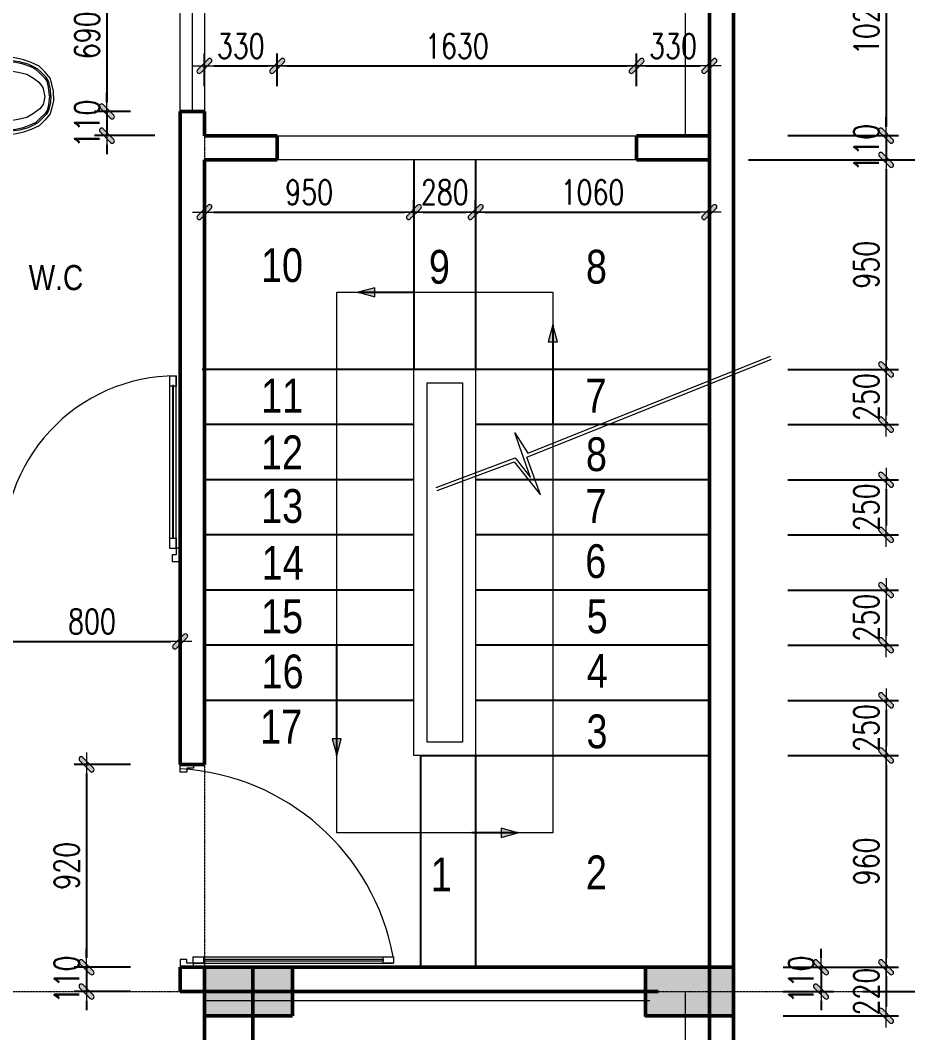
# Model space of a CAD drawing. Extents: x -165145 to 691808, y -202842 to 311040.
# Drawn here: x 460942 to 464967, y 278871 to 283461 of the extents above; entities that cross this region are included whole.
import ezdxf

# ---------------------------------------------------------------- set-up
doc = ezdxf.new("R2010")
doc.units = 0
doc.header["$LTSCALE"] = 10
doc.header["$MEASUREMENT"] = 0
doc.linetypes.add('TIM', pattern=[26.01, 10, -3, 0.01, -3, 10])
doc.layers.get('Defpoints').update_dxf_attribs({"color": 5, "linetype": 'CONTINUOUS'})
doc.layers.add('AM_Funitur', color=35, linetype='CONTINUOUS')
for name, color, linetype, lineweight in [('ARROWS', 1, 'CONTINUOUS', 0), ('DIM', 8, 'CONTINUOUS', 13), ('DOOR', 8, 'CONTINUOUS', 9), ('netchia', 2, 'CONTINUOUS', 20), ('NOI THAT', 35, 'CONTINUOUS', 9), ('TEXT', 4, 'CONTINUOUS', 20), ('THAY', 147, 'CONTINUOUS', 25), ('TRUC', 251, 'TIM', 5), ('wall', 7, 'CONTINUOUS', 50)]:
    doc.layers.add(name, color=color, linetype=linetype, lineweight=lineweight)
doc.styles.add('ROMANS', font='romans', dxfattribs={"width": 0.75, "bigfont": 'vns'})
doc.styles.add('VNCC-Arial', font='arial.ttf', dxfattribs={"width": 0.8})
doc.dimstyles.new('fit0.75', dxfattribs={"dimscale": 0.5625, "dimtxt": 200, "dimasz": 75, "dimexe": 100, "dimexo": 400, "dimgap": 0.03, "dimtad": 0, "dimdec": 0, "dimdsep": 46, "dimtxsty": 'ROMANS', "dimblk": 'alex', "dimcen": 150, "dimclrd": 8, "dimclre": 8, "dimclrt": 7, "dimaunit": 1, "dimadec": 0, "dimazin": 0, "dimtfac": 0.072, "dimtdec": 0, "dimtix": 1, "dimtmove": 2, "dimatfit": 3, "dimldrblk": 'a-01', "dimfxl": 100, "dimtvp": 0.8, "dimtolj": 1, "dimarcsym": 0})

# ---------------------------------------------------------------- blocks, each defined once
blk = doc.blocks.new('alex')
at = {"layer": 'ARROWS'}
h = blk.add_hatch(color=1, dxfattribs=at)
edge = h.paths.add_edge_path()
edge.add_line((0.4, 0.74), (-0.74, -0.4))
edge.add_ellipse((-0.57, -0.57), major_axis=(0.17, 0.17), ratio=1, start_angle=90, end_angle=270)
edge.add_line((-0.4, -0.74), (0.74, 0.4))
edge.add_ellipse((0.57, 0.57), major_axis=(0.17, 0.17), ratio=1, start_angle=270, end_angle=450)
blk.add_lwpolyline([(0.4, 0.74), (-0.74, -0.4, 1), (-0.4, -0.74), (0.74, 0.4, 1)], format="xyb", close=True, dxfattribs=at)
at = {"layer": 'netchia', "color": 2}
for p, q in [((0, -1.27), (0, 1.27)), ((1.27, 0), (-1.27, 0))]:
    blk.add_line(p, q, dxfattribs=at)
blk = doc.blocks.new('*D824')
at = {"layer": 'Defpoints', "color": 0, "ltscale": 0.05, "transparency": 16777216}
for p in [(464536.6, 279058), (464536.6, 276958), (465601.6, 276958)]:
    blk.add_point(p, dxfattribs=at)
at = {"layer": 'DIM', "color": 8, "lineweight": -2, "ltscale": 0.05, "transparency": 16777216}
for p, q in [((464761.6, 279058), (465657.8, 279058)), ((465601.6, 279015.8), (465601.6, 277000.1)), ((464761.6, 276958), (465657.8, 276958))]:
    blk.add_line(p, q, dxfattribs=at)
at = {"layer": 'DIM', "color": 8, "lineweight": -2, "ltscale": 0.05, "transparency": 16777216, "xscale": 42.1875, "yscale": 42.1875, "zscale": 42.1875}
for p, rotation in [((465601.6, 279058), 90), ((465601.6, 276958), 270)]:
    blk.add_blockref('alex', p, dxfattribs=dict(at, rotation=rotation))
at = {"layer": 'DIM', "color": 7, "ltscale": 0.05, "transparency": 16777216, "insert": (465511.6, 278008), "char_height": 112.5, "attachment_point": 5, "rotation": 90, "style": 'ROMANS'}
blk.add_mtext('\\A1;2100', dxfattribs=at)
blk = doc.blocks.new('a-01')
at = {"layer": 'ARROWS'}
blk.add_hatch(color=256, dxfattribs=at).paths.add_polyline_path([(-1.8, 0.49), (-1.8, -0.49), (0, 0)])
at = {"layer": 'netchia'}
blk.add_lwpolyline([(-1.8, 0.49), (-1.8, -0.49), (0, 0), (0, 0)], close=True, dxfattribs=at)
blk = doc.blocks.new('*D869')
at = {"layer": 'Defpoints', "color": 0, "ltscale": 0.05, "transparency": 16777216}
for p in [(463342.3, 283958), (465224.9, 279058), (465601.6, 279058)]:
    blk.add_point(p, dxfattribs=at)
at = {"layer": 'DIM', "color": 8, "lineweight": -2, "ltscale": 0.05, "transparency": 16777216}
for p, q in [((463567.3, 283958), (465657.8, 283958)), ((465601.6, 283915.8), (465601.6, 279100.1)), ((465449.9, 279058), (465657.8, 279058))]:
    blk.add_line(p, q, dxfattribs=at)
at = {"layer": 'DIM', "color": 8, "lineweight": -2, "ltscale": 0.05, "transparency": 16777216, "xscale": 42.1875, "yscale": 42.1875, "zscale": 42.1875}
for p, rotation in [((465601.6, 283958), 90), ((465601.6, 279058), 270)]:
    blk.add_blockref('alex', p, dxfattribs=dict(at, rotation=rotation))
at = {"layer": 'DIM', "color": 7, "ltscale": 0.05, "transparency": 16777216, "insert": (465511.6, 281508), "char_height": 112.5, "attachment_point": 5, "rotation": 90, "style": 'ROMANS'}
blk.add_mtext('\\A1;4900', dxfattribs=at)
blk = doc.blocks.new('*D870')
at = {"layer": 'Defpoints', "color": 0, "ltscale": 0.05, "transparency": 16777216}
for p in [(464283.7, 283958), (465180.2, 276958), (465966.6, 276958)]:
    blk.add_point(p, dxfattribs=at)
at = {"layer": 'DIM', "color": 8, "lineweight": -2, "ltscale": 0.05, "transparency": 16777216}
for p, q in [((464508.7, 283958), (466022.8, 283958)), ((465966.6, 283915.8), (465966.6, 277000.2)), ((465405.2, 276958), (466022.8, 276958))]:
    blk.add_line(p, q, dxfattribs=at)
at = {"layer": 'DIM', "color": 8, "lineweight": -2, "ltscale": 0.05, "transparency": 16777216, "xscale": 42.1875, "yscale": 42.1875, "zscale": 42.1875}
for p, rotation in [((465966.6, 283958), 90), ((465966.6, 276958), 270)]:
    blk.add_blockref('alex', p, dxfattribs=dict(at, rotation=rotation))
at = {"layer": 'DIM', "color": 7, "ltscale": 0.05, "transparency": 16777216, "insert": (465876.6, 280458), "char_height": 112.5, "attachment_point": 5, "rotation": 90, "style": 'ROMANS'}
blk.add_mtext('\\A1;7000', dxfattribs=at)
blk = doc.blocks.new('*D871')
at = {"layer": 'Defpoints', "color": 0, "ltscale": 0.05, "transparency": 16777216}
for p in [(463664, 283958), (464020.5, 282828), (465242.1, 282828)]:
    blk.add_point(p, dxfattribs=at)
at = {"layer": 'DIM', "color": 8, "lineweight": -2, "ltscale": 0.05, "transparency": 16777216}
for p, q in [((463889, 283958), (465298.3, 283958)), ((465242.1, 283915.8), (465242.1, 282870.1)), ((464245.5, 282828), (465298.3, 282828))]:
    blk.add_line(p, q, dxfattribs=at)
at = {"layer": 'DIM', "color": 8, "lineweight": -2, "ltscale": 0.05, "transparency": 16777216, "xscale": 42.1875, "yscale": 42.1875, "zscale": 42.1875}
for p, rotation in [((465242.1, 283958), 90), ((465242.1, 282828), 270)]:
    blk.add_blockref('alex', p, dxfattribs=dict(at, rotation=rotation))
at = {"layer": 'DIM', "color": 7, "ltscale": 0.05, "transparency": 16777216, "insert": (465152.1, 283393), "char_height": 112.5, "attachment_point": 5, "rotation": 90, "style": 'ROMANS'}
blk.add_mtext('\\A1;1130', dxfattribs=at)
blk = doc.blocks.new('*D872')
at = {"layer": 'Defpoints', "color": 0, "ltscale": 0.05, "transparency": 16777216}
for p in [(464776.5, 282828), (465242.1, 279058), (465532.6, 279058)]:
    blk.add_point(p, dxfattribs=at)
at = {"layer": 'DIM', "color": 8, "lineweight": -2, "ltscale": 0.05, "transparency": 16777216}
for p, q in [((465001.5, 282828), (465298.3, 282828)), ((465242.1, 282785.8), (465242.1, 279100.1)), ((465307.6, 279058), (465185.8, 279058))]:
    blk.add_line(p, q, dxfattribs=at)
at = {"layer": 'DIM', "color": 8, "lineweight": -2, "ltscale": 0.05, "transparency": 16777216, "xscale": 42.1875, "yscale": 42.1875, "zscale": 42.1875}
for p, rotation in [((465242.1, 282828), 90), ((465242.1, 279058), 270)]:
    blk.add_blockref('alex', p, dxfattribs=dict(at, rotation=rotation))
at = {"layer": 'DIM', "color": 7, "ltscale": 0.05, "transparency": 16777216, "insert": (465152.1, 280943), "char_height": 112.5, "attachment_point": 5, "rotation": 90, "style": 'ROMANS'}
blk.add_mtext('\\A1;3770', dxfattribs=at)
blk = doc.blocks.new('xi mb')
at = {"layer": 'NOI THAT'}
for p, q in [((-237.3, -17.6), (-208.9, 0)), ((-208.9, 0), (0, 0)), ((208.9, 0), (0, 0)), ((237.3, -17.6), (208.9, 0)), ((-258.6, -69.7), (-251.5, -38.9)), ((-251.5, -38.9), (-237.3, -17.6)), ((251.5, -38.9), (237.3, -17.6)), ((258.6, -69.7), (251.5, -38.9)), ((-262.5, -122.5), (-258.6, -69.7)), ((262.5, -122.5), (258.6, -69.7)), ((-258.6, -175.3), (-262.5, -122.5)), ((258.6, -175.3), (262.5, -122.5)), ((-251.5, -206.1), (-258.6, -175.3)), ((251.5, -206.1), (258.6, -175.3)), ((-237.3, -227.4), (-251.5, -206.1)), ((-208.9, -245), (-237.3, -227.4)), ((208.9, -245), (237.3, -227.4)), ((237.3, -227.4), (251.5, -206.1)), ((0, -245), (-208.9, -245)), ((-173.2, -294.7), (-167.8, -260.4)), ((-167.8, -260.4), (-165.1, -245)), ((-136.6, -293.7), (-131.6, -274.3)), ((-133.4, -295.2), (-131.5, -274.2)), ((-131.5, -274.2), (-130.6, -268.7)), ((-130.6, -268.7), (-126, -264.1)), ((-126, -264.1), (-119.6, -260.4)), ((-119.6, -260.4), (-108.6, -260.4)), ((-108.6, -260.4), (0, -260.4)), ((0, -245), (208.9, -245)), ((108.6, -260.4), (0, -260.4)), ((119.6, -260.4), (108.6, -260.4)), ((126, -264.1), (119.6, -260.4)), ((130.6, -268.7), (126, -264.1)), ((131.5, -274.2), (130.6, -268.7)), ((133.4, -295.2), (131.5, -274.2)), ((136.6, -293.7), (131.6, -274.3)), ((167.8, -260.4), (165.1, -245)), ((173.2, -294.7), (167.8, -260.4)), ((-180, -348.9), (-173.2, -294.7)), ((-146, -324), (-136.6, -293.7)), ((-141.6, -331.9), (-133.4, -295.2)), ((-81.2, -321.8), (-61, -307.2)), ((-61, -307.2), (-29.8, -298.9)), ((-29.8, -298.9), (0, -298.9)), ((29.8, -298.9), (0, -298.9)), ((61, -307.2), (29.8, -298.9)), ((81.2, -321.8), (61, -307.2)), ((141.6, -331.9), (133.4, -295.2)), ((146, -324), (136.6, -293.7)), ((180, -348.9), (173.2, -294.7)), ((-180, -458.3), (-180, -348.9)), ((-161.1, -434.3), (-153.9, -364.4)), ((-153.9, -364.4), (-146, -324)), ((-148.9, -379.6), (-141.6, -331.9)), ((-112.3, -383.2), (-101.3, -348.4)), ((-101.3, -348.4), (-81.2, -321.8)), ((101.3, -348.4), (81.2, -321.8)), ((112.3, -383.2), (101.3, -348.4)), ((148.9, -379.6), (141.6, -331.9)), ((153.9, -364.4), (146, -324)), ((161.1, -434.3), (153.9, -364.4)), ((180, -458.3), (180, -348.9)), ((-154.4, -451.1), (-148.9, -379.6)), ((-117.8, -424.5), (-112.3, -383.2)), ((117.8, -424.5), (112.3, -383.2)), ((154.4, -451.1), (148.9, -379.6)), ((-176.8, -525.1), (-180, -458.3)), ((-161.1, -479), (-161.1, -434.3)), ((-156.3, -511.6), (-154.4, -451.1)), ((-117.8, -465.7), (-117.8, -424.5)), ((117.8, -465.7), (117.8, -424.5)), ((156.3, -511.6), (154.4, -451.1)), ((161.1, -479), (161.1, -434.3)), ((176.8, -525.1), (180, -458.3)), ((-160.4, -525.9), (-161.1, -479)), ((-114.1, -521.6), (-117.8, -465.7)), ((114.1, -521.6), (117.8, -465.7)), ((160.4, -525.9), (161.1, -479)), ((-171.7, -557.8), (-176.8, -525.1)), ((-154.6, -572), (-160.4, -525.9)), ((-151.7, -554.6), (-156.3, -511.6)), ((-106.8, -564.7), (-114.1, -521.6)), ((106.8, -564.7), (114.1, -521.6)), ((151.7, -554.6), (156.3, -511.6)), ((154.6, -572), (160.4, -525.9)), ((171.7, -557.8), (176.8, -525.1)), ((-163.5, -589.4), (-171.7, -557.8)), ((-151.3, -624.1), (-163.5, -589.4)), ((-143.8, -611), (-154.6, -572)), ((-144.4, -587.6), (-151.7, -554.6)), ((-131.5, -622.5), (-144.4, -587.6)), ((-97.6, -604.1), (-106.8, -564.7)), ((97.6, -604.1), (106.8, -564.7)), ((131.5, -622.5), (144.4, -587.6)), ((143.8, -611), (154.6, -572)), ((144.4, -587.6), (151.7, -554.6)), ((151.3, -624.1), (163.5, -589.4)), ((163.5, -589.4), (171.7, -557.8)), ((-135, -660.8), (-151.3, -624.1)), ((-132.3, -635.5), (-143.8, -611)), ((-121.5, -655), (-132.3, -635.5)), ((-119.6, -645.4), (-131.5, -622.5)), ((-79.3, -635.3), (-97.6, -604.1)), ((-58.2, -663.7), (-79.3, -635.3)), ((58.2, -663.7), (79.3, -635.3)), ((79.3, -635.3), (97.6, -604.1)), ((119.6, -645.4), (131.5, -622.5)), ((121.5, -655), (132.3, -635.5)), ((132.3, -635.5), (143.8, -611)), ((135, -660.8), (151.3, -624.1)), ((-108.4, -688.4), (-135, -660.8)), ((-104.2, -672.3), (-121.5, -655)), ((-101.3, -665.5), (-119.6, -645.4)), ((-81.1, -710.4), (-108.4, -688.4)), ((-84.7, -691.7), (-104.2, -672.3)), ((-79.3, -688.5), (-101.3, -665.5)), ((-66.5, -696.7), (-79.3, -688.5)), ((-38.1, -678.4), (-58.2, -663.7)), ((-18.9, -683.9), (-38.1, -678.4)), ((0, -686.6), (-18.9, -683.9)), ((0, -686.6), (18.9, -683.9)), ((18.9, -683.9), (38.1, -678.4)), ((38.1, -678.4), (58.2, -663.7)), ((66.5, -696.7), (79.3, -688.5)), ((79.3, -688.5), (101.3, -665.5)), ((81.1, -710.4), (108.4, -688.4)), ((84.7, -691.7), (104.2, -672.3)), ((101.3, -665.5), (119.6, -645.4)), ((104.2, -672.3), (121.5, -655)), ((108.4, -688.4), (135, -660.8)), ((-69.6, -701.8), (-84.7, -691.7)), ((-53.1, -718.5), (-81.1, -710.4)), ((-55.9, -706.2), (-69.6, -701.8)), ((-40.6, -703.3), (-66.5, -696.7)), ((-29.8, -711.4), (-55.9, -706.2)), ((-21.6, -725), (-53.1, -718.5)), ((0, -708), (-40.6, -703.3)), ((0, -713.2), (-29.8, -711.4)), ((0, -725), (-21.6, -725)), ((0, -708), (40.6, -703.3)), ((0, -713.2), (29.8, -711.4)), ((0, -725), (21.6, -725)), ((21.6, -725), (53.1, -718.5)), ((29.8, -711.4), (55.9, -706.2)), ((40.6, -703.3), (66.5, -696.7)), ((53.1, -718.5), (81.1, -710.4)), ((55.9, -706.2), (69.6, -701.8)), ((69.6, -701.8), (84.7, -691.7))]:
    blk.add_line(p, q, dxfattribs=at)
for start, end in [(90, 270), (270, 90)]:
    blk.add_arc((0, -381.3), 42.3, start, end, dxfattribs=at)
blk = doc.blocks.new('*D829')
at = {"layer": 'Defpoints', "color": 0, "transparency": 16777216}
for p in [(460867.7, 280958), (461667.7, 280958), (461667.7, 280645.4)]:
    blk.add_point(p, dxfattribs=at)
at = {"layer": 'DIM', "color": 8, "lineweight": -2, "transparency": 16777216}
for p, q in [((460867.7, 280733), (460867.7, 280589.1)), ((461667.7, 280733), (461667.7, 280589.1)), ((460909.8, 280645.4), (461625.5, 280645.4))]:
    blk.add_line(p, q, dxfattribs=at)
at = {"layer": 'DIM', "color": 8, "lineweight": -2, "transparency": 16777216, "xscale": 42.1875, "yscale": 42.1875, "zscale": 42.1875, "rotation": 180}
blk.add_blockref('alex', (460867.7, 280645.4), dxfattribs=at)
at = {"layer": 'DIM', "color": 8, "lineweight": -2, "transparency": 16777216, "xscale": 42.1875, "yscale": 42.1875, "zscale": 42.1875}
blk.add_blockref('alex', (461667.7, 280645.4), dxfattribs=at)
at = {"layer": 'DIM', "color": 7, "transparency": 16777216, "insert": (461267.7, 280735.4), "char_height": 112.5, "attachment_point": 5, "style": 'ROMANS'}
blk.add_mtext('\\A1;800', dxfattribs=at)
blk = doc.blocks.new('*D842')
at = {"layer": 'Defpoints', "color": 0, "transparency": 16777216}
for p in [(464197.9, 282828), (464197.9, 281878), (464869.3, 281878)]:
    blk.add_point(p, dxfattribs=at)
at = {"layer": 'DIM', "color": 8, "lineweight": -2, "transparency": 16777216}
for p, q in [((464422.9, 282828), (464925.6, 282828)), ((464869.3, 282785.8), (464869.3, 281920.1)), ((464422.9, 281878), (464925.6, 281878))]:
    blk.add_line(p, q, dxfattribs=at)
at = {"layer": 'DIM', "color": 8, "lineweight": -2, "transparency": 16777216, "xscale": 42.1875, "yscale": 42.1875, "zscale": 42.1875}
for p, rotation in [((464869.3, 282828), 90), ((464869.3, 281878), 270)]:
    blk.add_blockref('alex', p, dxfattribs=dict(at, rotation=rotation))
at = {"layer": 'DIM', "color": 7, "transparency": 16777216, "insert": (464779.3, 282353), "char_height": 112.5, "attachment_point": 5, "rotation": 90, "style": 'ROMANS'}
blk.add_mtext('\\A1;950', dxfattribs=at)
blk = doc.blocks.new('*D843')
at = {"layer": 'Defpoints', "color": 0, "transparency": 16777216}
for p in [(464197.9, 281878), (464197.9, 281628), (464869.3, 281628)]:
    blk.add_point(p, dxfattribs=at)
at = {"layer": 'DIM', "color": 8, "lineweight": -2, "transparency": 16777216}
for p, q in [((464422.9, 281878), (464925.6, 281878)), ((464869.3, 281835.8), (464869.3, 281670.1)), ((464422.9, 281628), (464925.6, 281628))]:
    blk.add_line(p, q, dxfattribs=at)
at = {"layer": 'DIM', "color": 8, "lineweight": -2, "transparency": 16777216, "xscale": 42.1875, "yscale": 42.1875, "zscale": 42.1875}
for p, rotation in [((464869.3, 281878), 90), ((464869.3, 281628), 270)]:
    blk.add_blockref('alex', p, dxfattribs=dict(at, rotation=rotation))
at = {"layer": 'DIM', "color": 7, "transparency": 16777216, "insert": (464779.3, 281753), "char_height": 112.5, "attachment_point": 5, "rotation": 90, "style": 'ROMANS'}
blk.add_mtext('\\A1;250', dxfattribs=at)
blk = doc.blocks.new('*D844')
at = {"layer": 'Defpoints', "color": 0, "transparency": 16777216}
for p in [(464197.9, 281378), (464197.9, 281128), (464869.3, 281128)]:
    blk.add_point(p, dxfattribs=at)
at = {"layer": 'DIM', "color": 8, "lineweight": -2, "transparency": 16777216}
for p, q in [((464422.9, 281378), (464925.6, 281378)), ((464869.3, 281335.8), (464869.3, 281170.1)), ((464422.9, 281128), (464925.6, 281128))]:
    blk.add_line(p, q, dxfattribs=at)
at = {"layer": 'DIM', "color": 8, "lineweight": -2, "transparency": 16777216, "xscale": 42.1875, "yscale": 42.1875, "zscale": 42.1875}
for p, rotation in [((464869.3, 281378), 90), ((464869.3, 281128), 270)]:
    blk.add_blockref('alex', p, dxfattribs=dict(at, rotation=rotation))
at = {"layer": 'DIM', "color": 7, "transparency": 16777216, "insert": (464779.3, 281253), "char_height": 112.5, "attachment_point": 5, "rotation": 90, "style": 'ROMANS'}
blk.add_mtext('\\A1;250', dxfattribs=at)
blk = doc.blocks.new('*D845')
at = {"layer": 'Defpoints', "color": 0, "transparency": 16777216}
for p in [(464197.9, 280878), (464197.9, 280628), (464869.3, 280628)]:
    blk.add_point(p, dxfattribs=at)
at = {"layer": 'DIM', "color": 8, "lineweight": -2, "transparency": 16777216}
for p, q in [((464422.9, 280878), (464925.6, 280878)), ((464869.3, 280835.8), (464869.3, 280670.1)), ((464422.9, 280628), (464925.6, 280628))]:
    blk.add_line(p, q, dxfattribs=at)
at = {"layer": 'DIM', "color": 8, "lineweight": -2, "transparency": 16777216, "xscale": 42.1875, "yscale": 42.1875, "zscale": 42.1875}
for p, rotation in [((464869.3, 280878), 90), ((464869.3, 280628), 270)]:
    blk.add_blockref('alex', p, dxfattribs=dict(at, rotation=rotation))
at = {"layer": 'DIM', "color": 7, "transparency": 16777216, "insert": (464779.3, 280753), "char_height": 112.5, "attachment_point": 5, "rotation": 90, "style": 'ROMANS'}
blk.add_mtext('\\A1;250', dxfattribs=at)
blk = doc.blocks.new('*D846')
at = {"layer": 'Defpoints', "color": 0, "transparency": 16777216}
for p in [(464197.9, 280378), (464197.9, 280128), (464869.3, 280128)]:
    blk.add_point(p, dxfattribs=at)
at = {"layer": 'DIM', "color": 8, "lineweight": -2, "transparency": 16777216}
for p, q in [((464422.9, 280378), (464925.6, 280378)), ((464869.3, 280335.8), (464869.3, 280170.1)), ((464422.9, 280128), (464925.6, 280128))]:
    blk.add_line(p, q, dxfattribs=at)
at = {"layer": 'DIM', "color": 8, "lineweight": -2, "transparency": 16777216, "xscale": 42.1875, "yscale": 42.1875, "zscale": 42.1875}
for p, rotation in [((464869.3, 280378), 90), ((464869.3, 280128), 270)]:
    blk.add_blockref('alex', p, dxfattribs=dict(at, rotation=rotation))
at = {"layer": 'DIM', "color": 7, "transparency": 16777216, "insert": (464779.3, 280253), "char_height": 112.5, "attachment_point": 5, "rotation": 90, "style": 'ROMANS'}
blk.add_mtext('\\A1;250', dxfattribs=at)
blk = doc.blocks.new('*D847')
at = {"layer": 'Defpoints', "color": 0, "transparency": 16777216}
for p in [(464197.9, 280128), (464197.9, 279168), (464869.3, 279168)]:
    blk.add_point(p, dxfattribs=at)
at = {"layer": 'DIM', "color": 8, "lineweight": -2, "transparency": 16777216}
for p, q in [((464422.9, 280128), (464925.6, 280128)), ((464869.3, 280085.8), (464869.3, 279210.1)), ((464422.9, 279168), (464925.6, 279168))]:
    blk.add_line(p, q, dxfattribs=at)
at = {"layer": 'DIM', "color": 8, "lineweight": -2, "transparency": 16777216, "xscale": 42.1875, "yscale": 42.1875, "zscale": 42.1875}
for p, rotation in [((464869.3, 280128), 90), ((464869.3, 279168), 270)]:
    blk.add_blockref('alex', p, dxfattribs=dict(at, rotation=rotation))
at = {"layer": 'DIM', "color": 7, "transparency": 16777216, "insert": (464779.3, 279648), "char_height": 112.5, "attachment_point": 5, "rotation": 90, "style": 'ROMANS'}
blk.add_mtext('\\A1;960', dxfattribs=at)
blk = doc.blocks.new('*D848')
at = {"layer": 'Defpoints', "color": 0, "transparency": 16777216}
for p in [(464197.9, 282938), (464197.9, 282828), (464869.3, 282828)]:
    blk.add_point(p, dxfattribs=at)
at = {"layer": 'DIM', "color": 8, "lineweight": -2, "transparency": 16777216}
for p, q in [((464869.3, 282980.1), (464869.3, 283022.3)), ((464422.9, 282938), (464925.6, 282938)), ((464869.3, 282938), (464869.3, 282828)), ((464422.9, 282828), (464925.6, 282828)), ((464869.3, 282785.8), (464869.3, 282743.6))]:
    blk.add_line(p, q, dxfattribs=at)
at = {"layer": 'DIM', "color": 8, "lineweight": -2, "transparency": 16777216, "xscale": 42.1875, "yscale": 42.1875, "zscale": 42.1875}
for p, rotation in [((464869.3, 282938), 270), ((464869.3, 282828), 90)]:
    blk.add_blockref('alex', p, dxfattribs=dict(at, rotation=rotation))
at = {"layer": 'DIM', "color": 7, "transparency": 16777216, "insert": (464779.3, 282883), "char_height": 112.5, "attachment_point": 5, "rotation": 90, "style": 'ROMANS'}
blk.add_mtext('\\A1;110', dxfattribs=at)
blk = doc.blocks.new('*D849')
at = {"layer": 'Defpoints', "color": 0, "transparency": 16777216}
for p in [(464331.8, 283957.9), (464221.8, 282938), (464869.3, 282938)]:
    blk.add_point(p, dxfattribs=at)
at = {"layer": 'DIM', "color": 8, "lineweight": -2, "transparency": 16777216}
for p, q in [((464556.8, 283957.9), (464925.6, 283957.9)), ((464869.3, 283915.8), (464869.3, 282980.1)), ((464446.8, 282938), (464925.6, 282938))]:
    blk.add_line(p, q, dxfattribs=at)
at = {"layer": 'DIM', "color": 8, "lineweight": -2, "transparency": 16777216, "xscale": 42.1875, "yscale": 42.1875, "zscale": 42.1875}
for p, rotation in [((464869.3, 283957.9), 90), ((464869.3, 282938), 270)]:
    blk.add_blockref('alex', p, dxfattribs=dict(at, rotation=rotation))
at = {"layer": 'DIM', "color": 7, "transparency": 16777216, "insert": (464779.3, 283448), "char_height": 112.5, "attachment_point": 5, "rotation": 90, "style": 'ROMANS'}
blk.add_mtext('\\A1;1020', dxfattribs=at)
blk = doc.blocks.new('*D851')
at = {"layer": 'Defpoints', "color": 0, "transparency": 16777216}
for p in [(461667.7, 283738), (461335.6, 283048), (461667.7, 283048)]:
    blk.add_point(p, dxfattribs=at)
at = {"layer": 'DIM', "color": 8, "lineweight": -2, "transparency": 16777216}
for p, q in [((461442.7, 283738), (461279.3, 283738)), ((461335.6, 283695.8), (461335.6, 283090.1)), ((461442.7, 283048), (461279.3, 283048))]:
    blk.add_line(p, q, dxfattribs=at)
at = {"layer": 'DIM', "color": 8, "lineweight": -2, "transparency": 16777216, "xscale": 42.1875, "yscale": 42.1875, "zscale": 42.1875}
for p, rotation in [((461335.6, 283738), 90), ((461335.6, 283048), 270)]:
    blk.add_blockref('alex', p, dxfattribs=dict(at, rotation=rotation))
at = {"layer": 'DIM', "color": 7, "transparency": 16777216, "insert": (461245.6, 283393), "char_height": 112.5, "attachment_point": 5, "rotation": 90, "style": 'ROMANS'}
blk.add_mtext('\\A1;690', dxfattribs=at)
blk = doc.blocks.new('*D852')
at = {"layer": 'Defpoints', "color": 0, "transparency": 16777216}
for p in [(461667.7, 283048), (461335.6, 282938), (461777.7, 282938)]:
    blk.add_point(p, dxfattribs=at)
at = {"layer": 'DIM', "color": 8, "lineweight": -2, "transparency": 16777216}
for p, q in [((461335.6, 283090.1), (461335.6, 283132.3)), ((461442.7, 283048), (461279.3, 283048)), ((461335.6, 283048), (461335.6, 282938)), ((461552.7, 282938), (461279.3, 282938)), ((461335.6, 282895.8), (461335.6, 282853.6))]:
    blk.add_line(p, q, dxfattribs=at)
at = {"layer": 'DIM', "color": 8, "lineweight": -2, "transparency": 16777216, "xscale": 42.1875, "yscale": 42.1875, "zscale": 42.1875}
for p, rotation in [((461335.6, 283048), 270), ((461335.6, 282938), 90)]:
    blk.add_blockref('alex', p, dxfattribs=dict(at, rotation=rotation))
at = {"layer": 'DIM', "color": 7, "transparency": 16777216, "insert": (461245.6, 282993), "char_height": 112.5, "attachment_point": 5, "rotation": 90, "style": 'ROMANS'}
blk.add_mtext('\\A1;110', dxfattribs=at)
blk = doc.blocks.new('*D853')
at = {"layer": 'Defpoints', "color": 0, "transparency": 16777216}
for p in [(462107.7, 283254), (461777.7, 282938), (462107.7, 282938)]:
    blk.add_point(p, dxfattribs=at)
at = {"layer": 'DIM', "color": 8, "lineweight": -2, "transparency": 16777216}
for p, q in [((461777.7, 283163), (461777.7, 283310.3)), ((462107.7, 283163), (462107.7, 283310.3)), ((461819.8, 283254), (462065.5, 283254))]:
    blk.add_line(p, q, dxfattribs=at)
at = {"layer": 'DIM', "color": 8, "lineweight": -2, "transparency": 16777216, "xscale": 42.1875, "yscale": 42.1875, "zscale": 42.1875, "rotation": 180}
blk.add_blockref('alex', (461777.7, 283254), dxfattribs=at)
at = {"layer": 'DIM', "color": 8, "lineweight": -2, "transparency": 16777216, "xscale": 42.1875, "yscale": 42.1875, "zscale": 42.1875}
blk.add_blockref('alex', (462107.7, 283254), dxfattribs=at)
at = {"layer": 'DIM', "color": 7, "transparency": 16777216, "insert": (461942.7, 283344), "char_height": 112.5, "attachment_point": 5, "style": 'ROMANS'}
blk.add_mtext('\\A1;330', dxfattribs=at)
blk = doc.blocks.new('*D854')
at = {"layer": 'Defpoints', "color": 0, "transparency": 16777216}
for p in [(464067.7, 283254), (463737.7, 282938), (464067.7, 282938)]:
    blk.add_point(p, dxfattribs=at)
at = {"layer": 'DIM', "color": 8, "lineweight": -2, "transparency": 16777216}
for p, q in [((463737.7, 283163), (463737.7, 283310.3)), ((464067.7, 283163), (464067.7, 283310.3)), ((463779.8, 283254), (464025.5, 283254))]:
    blk.add_line(p, q, dxfattribs=at)
at = {"layer": 'DIM', "color": 8, "lineweight": -2, "transparency": 16777216, "xscale": 42.1875, "yscale": 42.1875, "zscale": 42.1875, "rotation": 180}
blk.add_blockref('alex', (463737.7, 283254), dxfattribs=at)
at = {"layer": 'DIM', "color": 8, "lineweight": -2, "transparency": 16777216, "xscale": 42.1875, "yscale": 42.1875, "zscale": 42.1875}
blk.add_blockref('alex', (464067.7, 283254), dxfattribs=at)
at = {"layer": 'DIM', "color": 7, "transparency": 16777216, "insert": (463902.7, 283344), "char_height": 112.5, "attachment_point": 5, "style": 'ROMANS'}
blk.add_mtext('\\A1;330', dxfattribs=at)
blk = doc.blocks.new('*D855')
at = {"layer": 'Defpoints', "color": 0, "transparency": 16777216}
for p in [(463737.7, 283254), (462107.7, 282938), (463737.7, 282938)]:
    blk.add_point(p, dxfattribs=at)
at = {"layer": 'DIM', "color": 8, "lineweight": -2, "transparency": 16777216}
for p, q in [((462107.7, 283163), (462107.7, 283310.3)), ((463737.7, 283163), (463737.7, 283310.3)), ((462149.8, 283254), (463695.5, 283254))]:
    blk.add_line(p, q, dxfattribs=at)
at = {"layer": 'DIM', "color": 8, "lineweight": -2, "transparency": 16777216, "xscale": 42.1875, "yscale": 42.1875, "zscale": 42.1875, "rotation": 180}
blk.add_blockref('alex', (462107.7, 283254), dxfattribs=at)
at = {"layer": 'DIM', "color": 8, "lineweight": -2, "transparency": 16777216, "xscale": 42.1875, "yscale": 42.1875, "zscale": 42.1875}
blk.add_blockref('alex', (463737.7, 283254), dxfattribs=at)
at = {"layer": 'DIM', "color": 7, "transparency": 16777216, "insert": (462922.7, 283344), "char_height": 112.5, "attachment_point": 5, "style": 'ROMANS'}
blk.add_mtext('\\A1;1630', dxfattribs=at)
blk = doc.blocks.new('*D856')
at = {"layer": 'Defpoints', "color": 0, "transparency": 16777216}
for p in [(462727.7, 282591.5), (461777.7, 282438), (462727.7, 282353)]:
    blk.add_point(p, dxfattribs=at)
at = {"layer": 'DIM', "color": 8, "lineweight": -2, "transparency": 16777216}
for p, q in [((461777.7, 282663), (461777.7, 282647.8)), ((462727.7, 282578), (462727.7, 282647.8)), ((461819.8, 282591.5), (462685.5, 282591.5))]:
    blk.add_line(p, q, dxfattribs=at)
at = {"layer": 'DIM', "color": 8, "lineweight": -2, "transparency": 16777216, "xscale": 42.1875, "yscale": 42.1875, "zscale": 42.1875, "rotation": 180}
blk.add_blockref('alex', (461777.7, 282591.5), dxfattribs=at)
at = {"layer": 'DIM', "color": 8, "lineweight": -2, "transparency": 16777216, "xscale": 42.1875, "yscale": 42.1875, "zscale": 42.1875}
blk.add_blockref('alex', (462727.7, 282591.5), dxfattribs=at)
at = {"layer": 'DIM', "color": 7, "transparency": 16777216, "insert": (462252.7, 282681.5), "char_height": 112.5, "attachment_point": 5, "style": 'ROMANS'}
blk.add_mtext('\\A1;950', dxfattribs=at)
blk = doc.blocks.new('*D857')
at = {"layer": 'Defpoints', "color": 0, "transparency": 16777216}
for p in [(463007.7, 282591.5), (462727.7, 282353), (463007.7, 282353)]:
    blk.add_point(p, dxfattribs=at)
at = {"layer": 'DIM', "color": 8, "lineweight": -2, "transparency": 16777216}
for p, q in [((462727.7, 282578), (462727.7, 282647.8)), ((463007.7, 282578), (463007.7, 282647.8)), ((462769.8, 282591.5), (462965.5, 282591.5))]:
    blk.add_line(p, q, dxfattribs=at)
at = {"layer": 'DIM', "color": 8, "lineweight": -2, "transparency": 16777216, "xscale": 42.1875, "yscale": 42.1875, "zscale": 42.1875, "rotation": 180}
blk.add_blockref('alex', (462727.7, 282591.5), dxfattribs=at)
at = {"layer": 'DIM', "color": 8, "lineweight": -2, "transparency": 16777216, "xscale": 42.1875, "yscale": 42.1875, "zscale": 42.1875}
blk.add_blockref('alex', (463007.7, 282591.5), dxfattribs=at)
at = {"layer": 'DIM', "color": 7, "transparency": 16777216, "insert": (462867.7, 282681.5), "char_height": 112.5, "attachment_point": 5, "style": 'ROMANS'}
blk.add_mtext('\\A1;280', dxfattribs=at)
blk = doc.blocks.new('*D858')
at = {"layer": 'Defpoints', "color": 0, "transparency": 16777216}
for p in [(464067.7, 282591.5), (463007.7, 282449.5), (464067.7, 282449.5)]:
    blk.add_point(p, dxfattribs=at)
at = {"layer": 'DIM', "color": 8, "lineweight": -2, "transparency": 16777216}
for p, q in [((463007.7, 282674.5), (463007.7, 282647.8)), ((464067.7, 282674.5), (464067.7, 282647.8)), ((463049.8, 282591.5), (464025.5, 282591.5))]:
    blk.add_line(p, q, dxfattribs=at)
at = {"layer": 'DIM', "color": 8, "lineweight": -2, "transparency": 16777216, "xscale": 42.1875, "yscale": 42.1875, "zscale": 42.1875, "rotation": 180}
blk.add_blockref('alex', (463007.7, 282591.5), dxfattribs=at)
at = {"layer": 'DIM', "color": 8, "lineweight": -2, "transparency": 16777216, "xscale": 42.1875, "yscale": 42.1875, "zscale": 42.1875}
blk.add_blockref('alex', (464067.7, 282591.5), dxfattribs=at)
at = {"layer": 'DIM', "color": 7, "transparency": 16777216, "insert": (463537.7, 282681.5), "char_height": 112.5, "attachment_point": 5, "style": 'ROMANS'}
blk.add_mtext('\\A1;1060', dxfattribs=at)
blk = doc.blocks.new('*D859')
at = {"layer": 'Defpoints', "color": 0, "transparency": 16777216}
for p in [(461667.7, 280088), (461243.1, 279168), (461667.7, 279168)]:
    blk.add_point(p, dxfattribs=at)
at = {"layer": 'DIM', "color": 8, "lineweight": -2, "transparency": 16777216}
for p, q in [((461442.7, 280088), (461186.8, 280088)), ((461243.1, 280045.8), (461243.1, 279210.1)), ((461442.7, 279168), (461186.8, 279168))]:
    blk.add_line(p, q, dxfattribs=at)
at = {"layer": 'DIM', "color": 8, "lineweight": -2, "transparency": 16777216, "xscale": 42.1875, "yscale": 42.1875, "zscale": 42.1875}
for p, rotation in [((461243.1, 280088), 90), ((461243.1, 279168), 270)]:
    blk.add_blockref('alex', p, dxfattribs=dict(at, rotation=rotation))
at = {"layer": 'DIM', "color": 7, "transparency": 16777216, "insert": (461153.1, 279628), "char_height": 112.5, "attachment_point": 5, "rotation": 90, "style": 'ROMANS'}
blk.add_mtext('\\A1;920', dxfattribs=at)
blk = doc.blocks.new('*D860')
at = {"layer": 'Defpoints', "color": 0, "transparency": 16777216}
for p in [(461667.7, 279168), (461243.1, 279058), (461667.7, 279058)]:
    blk.add_point(p, dxfattribs=at)
at = {"layer": 'DIM', "color": 8, "lineweight": -2, "transparency": 16777216}
for p, q in [((461243.1, 279210.1), (461243.1, 279252.3)), ((461442.7, 279168), (461186.8, 279168)), ((461243.1, 279168), (461243.1, 279058)), ((461442.7, 279058), (461186.8, 279058)), ((461243.1, 279015.8), (461243.1, 278973.6))]:
    blk.add_line(p, q, dxfattribs=at)
at = {"layer": 'DIM', "color": 8, "lineweight": -2, "transparency": 16777216, "xscale": 42.1875, "yscale": 42.1875, "zscale": 42.1875}
for p, rotation in [((461243.1, 279168), 270), ((461243.1, 279058), 90)]:
    blk.add_blockref('alex', p, dxfattribs=dict(at, rotation=rotation))
at = {"layer": 'DIM', "color": 7, "transparency": 16777216, "insert": (461153.1, 279113), "char_height": 112.5, "attachment_point": 5, "rotation": 90, "style": 'ROMANS'}
blk.add_mtext('\\A1;110', dxfattribs=at)
blk = doc.blocks.new('*D863')
at = {"layer": 'Defpoints', "color": 0, "transparency": 16777216}
for p in [(464177.7, 279168), (464177.7, 279058), (464574.1, 279058)]:
    blk.add_point(p, dxfattribs=at)
at = {"layer": 'DIM', "color": 8, "lineweight": -2, "transparency": 16777216}
for p, q in [((464574.1, 279210.1), (464574.1, 279252.3)), ((464402.7, 279168), (464630.3, 279168)), ((464574.1, 279168), (464574.1, 279058)), ((464402.7, 279058), (464630.3, 279058)), ((464574.1, 279015.8), (464574.1, 278973.6))]:
    blk.add_line(p, q, dxfattribs=at)
at = {"layer": 'DIM', "color": 8, "lineweight": -2, "transparency": 16777216, "xscale": 42.1875, "yscale": 42.1875, "zscale": 42.1875}
for p, rotation in [((464574.1, 279168), 270), ((464574.1, 279058), 90)]:
    blk.add_blockref('alex', p, dxfattribs=dict(at, rotation=rotation))
at = {"layer": 'DIM', "color": 7, "transparency": 16777216, "insert": (464484.1, 279113), "char_height": 112.5, "attachment_point": 5, "rotation": 90, "style": 'ROMANS'}
blk.add_mtext('\\A1;110', dxfattribs=at)
blk = doc.blocks.new('*D865')
at = {"layer": 'Defpoints', "color": 0, "transparency": 16777216}
for p in [(464177.7, 279168), (464177.7, 278948), (464869.3, 278948)]:
    blk.add_point(p, dxfattribs=at)
at = {"layer": 'DIM', "color": 8, "lineweight": -2, "transparency": 16777216}
for p, q in [((464402.7, 279168), (464925.6, 279168)), ((464869.3, 279125.8), (464869.3, 278990.1)), ((464402.7, 278948), (464925.6, 278948))]:
    blk.add_line(p, q, dxfattribs=at)
at = {"layer": 'DIM', "color": 8, "lineweight": -2, "transparency": 16777216, "xscale": 42.1875, "yscale": 42.1875, "zscale": 42.1875}
for p, rotation in [((464869.3, 279168), 90), ((464869.3, 278948), 270)]:
    blk.add_blockref('alex', p, dxfattribs=dict(at, rotation=rotation))
at = {"layer": 'DIM', "color": 7, "transparency": 16777216, "insert": (464779.3, 279058), "char_height": 112.5, "attachment_point": 5, "rotation": 90, "style": 'ROMANS'}
blk.add_mtext('\\A1;220', dxfattribs=at)

msp = doc.modelspace()

# ---------------------------------------------------------------- hatches: boundary and pattern name
at = {"layer": 'wall', "ltscale": 0.05}
h = msp.add_hatch(dxfattribs=at)
h.set_pattern_fill('AR-CONC', color=256, angle=90, style=0)
h.set_pattern_definition([(40, (602263.71, -645961.383), (-0.62752135, 7.172601826), [0.75, -8.25]), (95, (602263.71, -645961.383), (7.521921337, -1.387513336), [0.6, -6.6]), (349.5486, (602263.658, -645960.7855), (6.89439542, 5.785093817), [0.6374019, -7.01142112]), (43.8158, (602265.71, -645961.383), (-1.65519014, 10.67241049), [1.125, -12.375]), (353.3644, (602265.572, -645960.494), (9.74117871, 9.34662706), [0.95610288, -10.51713]), (98.8158, (602265.71, -645961.383), (9.74118601, 9.34661945), [0.9, -9.9]), (69, (602265.21, -645960.383), (-4.026188907, 5.96907052), [0.75, -8.25]), (124, (602265.21, -645960.383), (7.25150045, 2.43315332), [0.6, -6.6]), (18.5486, (602264.8746, -645959.886), (3.225304967, 8.402226286), [0.6374019, -7.01142112]), (52.5, (602263.71, -645961.3832), (3.328938538, 0.121598553), [0, -6.52, 0, -6.7, 0, -6.625]), (82.5, (602263.71, -645961.3832), (3.944117119, 2.630695374), [0, -3.82, 0, -6.37, 0, -2.525]), (122.5, (602263.71, -645963.6132), (-0.225548717, 5.338224362), [0, -2.5, 0, -7.8, 0, -10.35]), (132.5, (602263.71, -645964.613), (1.001049823, 5.831861693), [0, -3.25, 0, -5.18, 0, -7.35])])
h.paths.add_polyline_path([(461777.66154, 279167.95254), (461777.66154, 278947.95254), (462177.66154, 278947.95254), (462177.66154, 279167.95254)])
h = msp.add_hatch(dxfattribs=at)
h.set_pattern_fill('AR-CONC', color=256, angle=90, style=0)
h.set_pattern_definition([(40, (604263.71, -645961.383), (-0.62752135, 7.172601826), [0.75, -8.25]), (95, (604263.71, -645961.383), (7.521921337, -1.387513336), [0.6, -6.6]), (349.5486, (604263.658, -645960.7855), (6.89439542, 5.785093817), [0.6374019, -7.01142112]), (43.8158, (604265.71, -645961.383), (-1.65519014, 10.67241049), [1.125, -12.375]), (353.3644, (604265.572, -645960.494), (9.74117871, 9.34662706), [0.95610288, -10.51713]), (98.8158, (604265.71, -645961.383), (9.74118601, 9.34661945), [0.9, -9.9]), (69, (604265.21, -645960.383), (-4.026188907, 5.96907052), [0.75, -8.25]), (124, (604265.21, -645960.383), (7.25150045, 2.43315332), [0.6, -6.6]), (18.5486, (604264.8746, -645959.886), (3.225304967, 8.402226286), [0.6374019, -7.01142112]), (52.5, (604263.71, -645961.3832), (3.328938538, 0.121598553), [0, -6.52, 0, -6.7, 0, -6.625]), (82.5, (604263.71, -645961.3832), (3.944117119, 2.630695374), [0, -3.82, 0, -6.37, 0, -2.525]), (122.5, (604263.71, -645963.6132), (-0.225548717, 5.338224362), [0, -2.5, 0, -7.8, 0, -10.35]), (132.5, (604263.71, -645964.613), (1.001049823, 5.831861693), [0, -3.25, 0, -5.18, 0, -7.35])])
h.paths.add_polyline_path([(463777.66154, 279167.95254), (463777.66154, 278947.95254), (464177.66154, 278947.95254), (464177.66154, 279167.95254)])

# ---------------------------------------------------------------- linework, layer by layer
at = {"layer": 'DIM', "ltscale": 0.05}
for p, q in [((463957.66154, 283957.95113), (463957.66154, 282937.95477)), ((461722.66154, 283737.95477), (461722.66154, 283047.95477)), ((463957.66154, 279057.95195), (463957.66154, 276957.9616)), ((461777.66154, 279017.95254), (463797.30292, 279017.95254))]:
    msp.add_line(p, q, dxfattribs=at)
msp.add_lwpolyline([(461667.66154, 283737.95477), (461777.66154, 283737.95477), (461777.66154, 283047.95477), (461667.66154, 283047.95477)], close=True, dxfattribs=at)
at = {"layer": 'DIM'}
for points in [[(462107.66154, 282937.95477), (463737.66154, 282937.95477), (463737.66154, 282827.95477), (462107.66154, 282827.95477)], [(462377.66154, 282227.95477), (463357.66154, 282227.95477), (463357.66154, 279777.95477), (462377.66154, 279777.95477)], [(462727.66154, 281877.95477), (463007.66154, 281877.95477), (463007.66154, 280127.95477), (462727.66154, 280127.95477)], [(462787.66154, 281817.95477), (462947.66154, 281817.95477), (462947.66154, 280187.95477), (462787.66154, 280187.95477)]]:
    msp.add_lwpolyline(points, close=True, dxfattribs=at)
at = {"layer": 'DIM', "ltscale": 0.05}
for points in [[(462828.43967, 281343.37006), (463186.8194, 281476.76869), (463257.22576, 281389.02792), (463184.77292, 281590.83125), (463244.01662, 281498.77308), (464344.23334, 281938.53542)], [(462833.67233, 281329.31234), (463181.89992, 281458.93208), (463301.64, 281309.71139), (463240.10995, 281481.0914), (464349.75777, 281924.58979)]]:
    msp.add_lwpolyline(points, dxfattribs=at)
at = {"layer": 'DIM'}
msp.add_arc((461649.66195, 281066.95151), 782.00042, 89.99813923, 184.32703516, dxfattribs=at)
at = {"layer": 'DIM', "ltscale": 0.05}
msp.add_arc((461608.08886, 279026.12494), 1043.12266, 10.42337011, 86.72605983, dxfattribs=at)
at = {"layer": 'DOOR'}
for p, q in [((461620.76706, 281067.95017), (461620.79287, 281848.99568)), ((461649.66154, 281067.95017), (461649.68735, 281848.99568)), ((461727.66154, 279214.84702), (462634.57447, 279214.84702)), ((461727.66154, 279185.95254), (462634.57447, 279185.95254))]:
    msp.add_line(p, q, dxfattribs=at)
for points in [[(461649.68735, 281802.76451), (461620.79287, 281802.76451), (461620.79287, 281848.99568), (461649.68735, 281848.99568)], [(461632.35066, 281804.89042), (461632.32485, 281114.18133), (461638.10375, 281114.18133), (461638.12956, 281804.89042)], [(461649.66195, 281066.95151), (461620.76748, 281066.95151), (461620.76748, 281113.18267), (461649.66195, 281113.18267)], [(461631.66154, 281007.95017), (461667.66154, 281007.95017), (461667.66154, 281067.95017), (461649.66154, 281067.95017), (461649.66154, 281037.95017), (461631.66154, 281037.95017)], [(461667.66154, 280051.95254), (461667.66154, 280087.95254), (461727.66154, 280087.95254), (461727.66154, 280069.95254), (461697.66154, 280069.95254), (461697.66154, 280051.95254)], [(461726.66288, 279185.95213), (461726.66288, 279214.8466), (461772.89404, 279214.8466), (461772.89404, 279185.95213)], [(462588.34331, 279185.95254), (462588.34331, 279214.84702), (462634.57447, 279214.84702), (462634.57447, 279185.95254)], [(461667.66154, 279203.95254), (461667.66154, 279167.95254), (461727.66154, 279167.95254), (461727.66154, 279185.95254), (461697.66154, 279185.95254), (461697.66154, 279203.95254)], [(462590.46922, 279203.28923), (461773.8927, 279203.28923), (461773.8927, 279197.51033), (462590.46922, 279197.51033)]]:
    msp.add_lwpolyline(points, close=True, dxfattribs=at)
at = {"layer": 'THAY', "ltscale": 0.05}
for p, q in [((463007.66154, 282827.95477), (463007.66154, 281877.95477)), ((464067.66154, 281877.95477), (461767.66154, 281877.95477)), ((462727.66154, 281627.95477), (461777.66154, 281627.95477)), ((464067.66154, 281627.95477), (463007.66154, 281627.95477)), ((462727.66154, 281377.95477), (461777.66154, 281377.95477)), ((464067.66154, 281377.95477), (463007.66154, 281377.95477)), ((462727.66154, 281127.95477), (461777.66154, 281127.95477)), ((464067.66154, 281127.95477), (463007.66154, 281127.95477)), ((462727.66154, 280877.95477), (461777.66154, 280877.95477)), ((464067.66154, 280877.95477), (463007.66154, 280877.95477)), ((462727.66154, 280627.95477), (461777.66154, 280627.95477)), ((464067.66154, 280627.95477), (463007.66154, 280627.95477)), ((462727.66154, 280377.95477), (461777.66154, 280377.95477)), ((464067.66154, 280377.95477), (463007.66154, 280377.95477)), ((462757.66154, 280127.95477), (464067.66154, 280127.95477)), ((462757.66154, 280127.95477), (462757.66154, 279167.95254)), ((463007.66154, 280127.95477), (463007.66154, 279167.95254))]:
    msp.add_line(p, q, dxfattribs=at)
msp.add_lwpolyline([(462727.66154, 282827.95477), (462727.66154, 281877.95477)], dxfattribs=at)
at = {"layer": 'TRUC', "ltscale": 0.05}
for p, q in [((461777.66154, 285540.28843), (461777.66154, 275107.78777)), ((464177.66154, 285540.28843), (464177.66154, 275107.78777)), ((444399.24615, 279057.91997), (466192.27881, 279057.9532))]:
    msp.add_line(p, q, dxfattribs=at)
at = {"layer": 'wall', "ltscale": 0.05}
for p, q in [((464067.66154, 283957.95113), (464067.66154, 276957.9616)), ((464177.66154, 283957.95113), (464177.66154, 276957.9616)), ((461777.66154, 283047.95477), (461667.66154, 283047.95477)), ((462107.66154, 282937.95477), (461777.66154, 282937.95477)), ((464067.66154, 282937.95477), (463737.66154, 282937.95477)), ((463737.66154, 282937.95477), (463737.66154, 282827.95477)), ((462107.66154, 282827.95477), (461777.66154, 282827.95477)), ((464067.66154, 282827.95477), (463737.66154, 282827.95477)), ((461667.66154, 281067.95017), (461667.66154, 281067.95017)), ((461667.66154, 280957.95017), (461667.66154, 280957.95017)), ((461667.66154, 280087.95254), (461777.66154, 280087.95254)), ((461667.66154, 279167.95254), (463797.30292, 279167.95254)), ((461667.66154, 279057.95084), (461667.66154, 279167.95254)), ((461777.66154, 278562.95254), (461777.66154, 279167.95254)), ((461997.66154, 278462.95254), (461997.66154, 279167.95254)), ((461667.66154, 279057.95254), (463836.1443, 279057.95254))]:
    msp.add_line(p, q, dxfattribs=at)
for points in [[(461667.66154, 283047.95477), (461667.66154, 280087.95254)], [(461777.66154, 283047.95477), (461777.66154, 282937.95477)], [(462107.66154, 282937.95477), (462107.66154, 282827.95477)], [(461777.66154, 282827.95477), (461777.66154, 280087.95254)], [(461667.66154, 281067.95017), (461667.66154, 280957.95017)]]:
    msp.add_lwpolyline(points, dxfattribs=at)
for points in [[(462177.66154, 278947.95254), (462177.66154, 279167.95254), (461777.66154, 279167.95254), (461777.66154, 278947.95254)], [(464177.66154, 278947.95254), (464177.66154, 279167.95254), (463777.66154, 279167.95254), (463777.66154, 278947.95254)]]:
    msp.add_lwpolyline(points, close=True, dxfattribs=at)

# ---------------------------------------------------------------- block references
at = {"layer": 'AM_Funitur', "rotation": 90.00000000000001}
msp.add_blockref('xi mb', (460367.66154, 283117.95254), dxfattribs=at)

# ---------------------------------------------------------------- texts
at = {"layer": 'TEXT', "style": 'VNCC-Arial', "width": 0.8}
for s, height, p in [('10', 153.09, (462034.42129, 282274.37675)), ('9', 153.09, (462795.92129, 282266.87675)), ('8', 153.09, (463508.00795, 282267.37675)), (' W.C', 113.90625, (460945.26664, 282237.61688)), ('11', 153.09, (462034.93342, 281682.63999)), ('7', 153.09, (463505.78072, 281682.63999)), ('12', 153.09, (462034.42129, 281426.03713)), ('8', 153.09, (463508.00795, 281417.37675)), ('13', 153.09, (462034.93342, 281182.63999)), ('7', 153.09, (463505.78072, 281182.63999)), ('14', 153.09, (462037.38112, 280925.32505)), ('6', 153.09, (463504.89339, 280932.63999)), ('15', 153.09, (462034.93342, 280682.63999)), ('5', 153.09, (463511.49479, 280682.43343)), ('16', 153.09, (462037.07387, 280432.63999)), ('4', 153.09, (463511.70365, 280435.04411)), ('17', 153.09, (462030.36804, 280182.43343)), ('3', 153.09, (463510.55495, 280160.96066)), ('2', 153.09, (463507.92129, 279521.87675)), ('1', 153.09, (462803.92129, 279512.37675))]:
    msp.add_text(s, height=height, dxfattribs=at).set_placement(p)

# ---------------------------------------------------------------- dimensions: what is measured, and where the dimension line sits
at = {"layer": 'DIM', "ltscale": 0.05}
for base, p1, p2, picture, middle in [((465601.58597, 279057.95254), (463342.2845, 283957.95254), (465224.87916, 279057.95254), '*D869', (465511.58597, 281507.95254)), ((465242.08597, 282827.95254), (463663.98304, 283957.95254), (464020.48554, 282827.95254), '*D871', (465152.08597, 283392.95254)), ((465966.58597, 276957.96385), (464283.71207, 283957.95254), (465180.19682, 276957.96385), '*D870', (465876.58597, 280457.95819)), ((465242.08597, 279057.95254), (464776.47738, 282827.95254), (465532.60637, 279057.95254), '*D872', (465152.08597, 280942.95254)), ((465601.58597, 276957.95254), (464536.5881, 279057.95254), (464536.5881, 276957.95254), '*D824', (465511.58597, 278007.95254))]:
    dim = msp.add_linear_dim(base=base, p1=p1, p2=p2, angle=90, dimstyle='fit0.75', dxfattribs=at)
    dim.commit()
    dim.dimension.update_dxf_attribs({"geometry": picture, "text_midpoint": middle})
at = {"layer": 'DIM'}
for base, p1, p2, picture, middle in [((464869.33924, 282937.95254), (464331.77967, 283957.9489), (464221.77967, 282937.95254), '*D849', (464779.33924, 283447.95072)), ((461335.58597, 283047.95477), (461667.66154, 283737.95477), (461667.66154, 283047.95477), '*D851', (461245.58597, 283392.95477)), ((461335.58597, 282937.95477), (461667.66154, 283047.95477), (461777.66154, 282937.95477), '*D852', (461245.58597, 282992.95477)), ((464869.33924, 282827.95254), (464197.91482, 282937.95254), (464197.91482, 282827.95254), '*D848', (464779.33924, 282882.95254)), ((464869.33924, 281877.95254), (464197.91482, 282827.95254), (464197.91482, 281877.95254), '*D842', (464779.33924, 282352.95254)), ((464869.33924, 281627.95254), (464197.91482, 281877.95254), (464197.91482, 281627.95254), '*D843', (464779.33924, 281752.95254)), ((464869.33924, 281127.95254), (464197.91482, 281377.95254), (464197.91482, 281127.95254), '*D844', (464779.33924, 281252.95254)), ((464869.33924, 280627.95254), (464197.91482, 280877.95254), (464197.91482, 280627.95254), '*D845', (464779.33924, 280752.95254)), ((464869.33924, 280127.95254), (464197.91482, 280377.95254), (464197.91482, 280127.95254), '*D846', (464779.33924, 280252.95254)), ((464869.33924, 279167.95031), (464197.91482, 280127.95254), (464197.91482, 279167.95031), '*D847', (464779.33924, 279647.95143)), ((461243.08597, 279167.95254), (461667.66154, 280087.95254), (461667.66154, 279167.95254), '*D859', (461153.08597, 279627.95254)), ((461243.08597, 279057.95254), (461667.66154, 279167.95254), (461667.66154, 279057.95254), '*D860', (461153.08597, 279112.95254)), ((464574.08597, 279057.95254), (464177.66154, 279167.95254), (464177.66154, 279057.95254), '*D863', (464484.08597, 279112.95254)), ((464869.33924, 278947.95254), (464177.66154, 279167.95254), (464177.66154, 278947.95254), '*D865', (464779.33924, 279057.95254))]:
    dim = msp.add_linear_dim(base=base, p1=p1, p2=p2, angle=90, dimstyle='fit0.75', dxfattribs=at)
    dim.commit()
    dim.dimension.update_dxf_attribs({"geometry": picture, "text_midpoint": middle})
for base, p1, p2, picture, middle in [((462107.66154, 283254.03783), (461777.66154, 282937.95477), (462107.66154, 282937.95477), '*D853', (461942.66154, 283344.03783)), ((463737.66154, 283254.03783), (462107.66154, 282937.95477), (463737.66154, 282937.95477), '*D855', (462922.66154, 283344.03783)), ((464067.66154, 283254.03783), (463737.66154, 282937.95477), (464067.66154, 282937.95477), '*D854', (463902.66154, 283344.03783)), ((462727.66154, 282591.53783), (461777.66154, 282438.03783), (462727.66154, 282352.95477), '*D856', (462252.66154, 282681.53783)), ((463007.66154, 282591.53783), (462727.66154, 282352.95477), (463007.66154, 282352.95477), '*D857', (462867.66154, 282681.53783)), ((464067.66154, 282591.53783), (463007.66154, 282449.53783), (464067.66154, 282449.53783), '*D858', (463537.66154, 282681.53783)), ((461667.66154, 280645.35618), (460867.66154, 280957.95017), (461667.66154, 280957.95017), '*D829', (461267.66154, 280735.35618))]:
    dim = msp.add_linear_dim(base=base, p1=p1, p2=p2, dimstyle='fit0.75', dxfattribs=at)
    dim.commit()
    dim.dimension.update_dxf_attribs({"geometry": picture, "text_midpoint": middle})

# ---------------------------------------------------------------- leaders
for points in [[(462475.08597, 282227.95477), (462727.66154, 282227.95477)], [(463357.66154, 282080.03783), (463357.66154, 281627.95477)]]:
    msp.add_leader(points, dimstyle='fit0.75', override={"dimgap": 0.03, "dimtad": 0}, dxfattribs=at)
at = {"layer": 'DIM', "ltscale": 0.05}
for points in [[(462377.66154, 280127.95477), (462377.66154, 280627.95477)], [(463199.08597, 279777.95477), (462990.8271, 279777.31174)]]:
    msp.add_leader(points, dimstyle='fit0.75', override={"dimgap": 0.03, "dimtad": 0}, dxfattribs=at)

doc.saveas('drawing.dxf')
